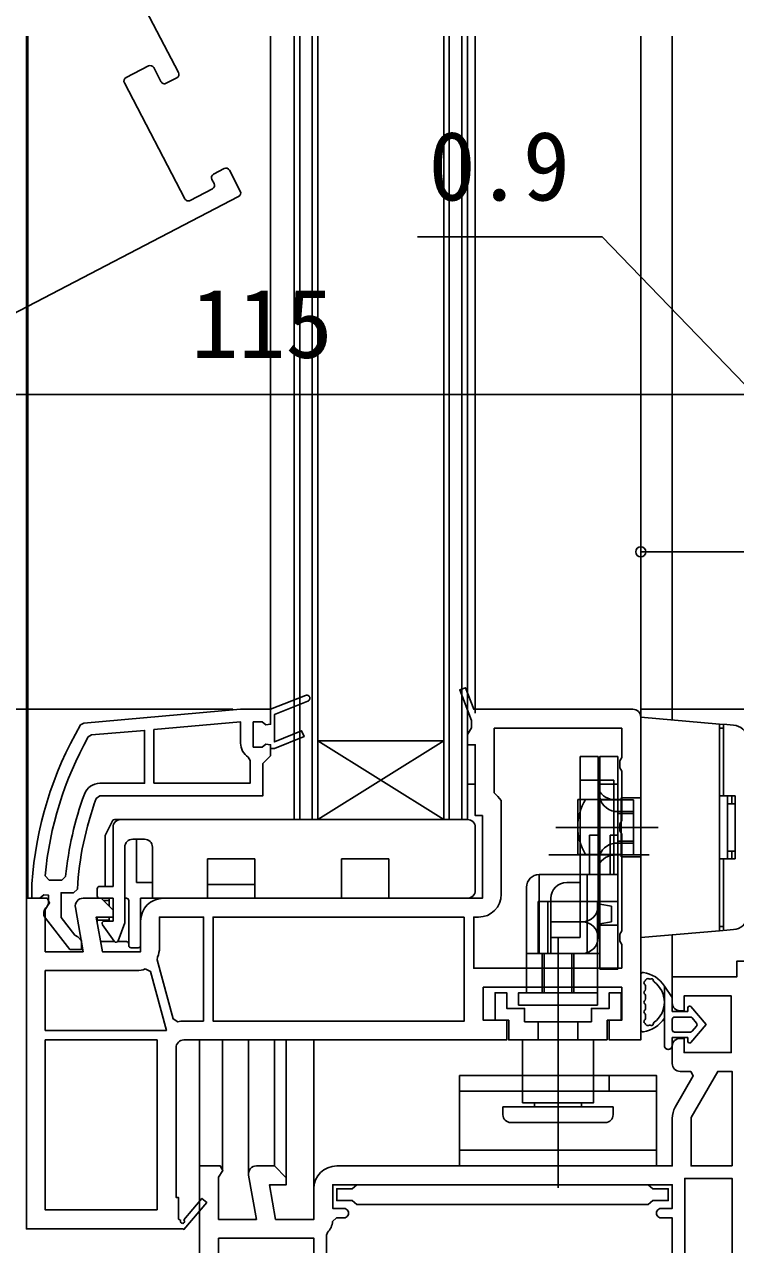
# Model space of a CAD drawing. Units: millimetres, scale not verified. Extents: x -525 to 525, y -785 to 780.
# Drawn here: x -339.2 to -249, y 56.1 to 211.1 of the extents above; entities that cross this region are included whole.
import ezdxf
from ezdxf.enums import TextEntityAlignment as Align

# ---------------------------------------------------------------- set-up
doc = ezdxf.new("R2010")
doc.units = ezdxf.units.MM
doc.header["$LTSCALE"] = 4
for name, color, linetype in [('0-3_YKK_11', 7, 'Continuous'), ('0-5_YKK_12', 2, 'Continuous'), ('0-6_YKK_13', 4, 'Continuous'), ('0-8_YKK_D', 6, 'Continuous')]:
    doc.layers.add(name, color=color, linetype=linetype)
doc.styles.add('ＭＳ ゴシック', font='')
doc.styles.get('ＭＳ ゴシック').set_extended_font_data('MS Gothic')

msp = doc.modelspace()

# ---------------------------------------------------------------- linework, layer by layer
at = {"layer": '0-3_YKK_11'}
for p, q in [((-331.146, 120.551), (-330.753, 120.805)), ((-330.131, 112.742), (-329.661, 113.069)), ((-319, 84.469), (-316.5, 84.469)), ((-257, 81.269), (-257, 79.069))]:
    msp.add_line(p, q, dxfattribs=at)
for points in [[(-303.252, 125.098), (-307.5, 123.407), (-307.5, 119.933), (-304.051, 121.34), (-303.749, 120.599), (-307.5, 119.069), (-308, 119.069), (-308, 119.569), (-308.59, 119.644), (-309.075, 119.269), (-310.2, 119.269), (-310.2, 122.469), (-309.075, 122.469), (-308.59, 122.094), (-308, 122.169), (-308, 124.069), (-303.548, 125.841), (-308, 124.069), (-311.8, 124.069), (-331.727, 122.326), (-332.115, 122.08)], [(-262, 124.069), (-282.189, 124.069), (-283.226, 126.811), (-283.974, 126.528), (-282.5, 122.63), (-282.5, 121.735), (-282.75, 121.302), (-283, 120.869), (-283, 119.569), (-282, 119.569), (-282, 110.569), (-281.1, 110.569), (-281.1, 100.069), (-321.6, 100.069)], [(-329.661, 113.069), (-309, 113.069), (-309, 117.169), (-308.5, 117.669), (-308, 118.169), (-308, 119.069), (-307.5, 119.069), (-303.749, 120.599), (-304.051, 121.34), (-307.5, 119.933), (-307.5, 123.407), (-303.252, 125.098)], [(-311.8, 119.769), (-311.8, 122.463), (-322.8, 121.501), (-322.8, 114.669)], [(-319, 82.069), (-278, 82.069), (-278, 84.569), (-281, 84.569), (-281, 88.769), (-263.4, 88.769), (-263.4, 84.569), (-265, 84.569), (-265, 82.069), (-261, 82.069), (-261, 123.069)], [(-330.753, 120.805), (-324, 121.396), (-324, 114.669), (-329.661, 114.669)], [(-278.7, 100.569), (-278.7, 112.474), (-279.15, 112.972), (-279.6, 113.469), (-279.6, 121.669), (-263.4, 121.669), (-263.4, 117.935), (-263.65, 117.502), (-263.65, 116.636), (-263.4, 116.203), (-263.4, 109.935), (-263.65, 109.502), (-263.65, 108.636), (-263.4, 108.203), (-263.4, 95.935), (-263.65, 95.502), (-263.65, 94.636), (-263.4, 94.203), (-263.4, 91.169)], [(-322.8, 114.669), (-310.6, 114.669), (-310.6, 117.578), (-310.831, 118)], [(-334.013, 102.822), (-334.51, 102.369), (-336.117, 102.369), (-336.615, 102.915)], [(-338.299, 101.917), (-338.3, 101.884), (-338.3, 100.069), (-337.294, 100.069), (-336.798, 100.507), (-336.2, 100.469), (-336.2, 99.369), (-336.4, 98.969)], [(-336.587, 97.552), (-333.475, 93.569), (-332, 93.569), (-332, 94.67), (-332.475, 95.17), (-332.845, 95.361), (-334.6, 97.608), (-334.6, 100.769), (-333.029, 100.769), (-332.53, 101.24)], [(-339, 100.069), (-339, 58.069), (-319.134, 58.069), (-319, 57.992), (-316.095, 61.41), (-316.705, 61.928), (-319.016, 59.209)], [(-332.785, 98.896), (-331.793, 93.269), (-336.6, 93.269), (-336.6, 98.626), (-336.058, 99.493), (-336.377, 100.069), (-339, 100.069)], [(-324.5, 97.169), (-324.5, 93.269), (-329.356, 93.269), (-330.132, 97.669), (-328, 97.669), (-328, 98.569), (-329.5, 100.069), (-331.8, 100.069)], [(-316.5, 84.469), (-316.5, 97.669), (-322.1, 97.669), (-322.1, 93.769)], [(-263.4, 91.169), (-282.2, 91.169), (-282.2, 97.669), (-281.6, 97.669)], [(-361, 36.069), (-300.4, 36.069), (-300.4, 8.069), (-297, 8.069), (-297, 9.969), (-297.5, 10.469), (-298, 10.969), (-298, 36.069), (-247, 36.069), (-247, 37.569), (-234.5, 37.569), (-234.5, 36.069), (-232, 36.069), (-232, 40.069), (-247, 40.069), (-247, 92.069), (-248.8, 92.069), (-248.8, 90.069), (-257, 90.069), (-257, 86.769)], [(-322.356, 92.578), (-322.383, 92.243), (-320.372, 84.737), (-319.775, 84.38)], [(-336.6, 83.269), (-321.221, 83.269), (-323.226, 90.753), (-323.899, 91.086)], [(-325, 90.869), (-336.6, 90.869), (-336.6, 83.269)], [(-256, 85.769), (-255.5, 85.769), (-255.5, 87.669), (-249.5, 87.669), (-249.5, 80.469), (-255.5, 80.469), (-255.5, 82.269), (-256, 82.269)], [(-319.394, 59.143), (-319.7, 59.32), (-319.7, 62.069), (-320, 62.069), (-320, 81.069)], [(-256, 78.069), (-254.655, 78.069), (-254.327, 77.502), (-256.611, 73.546)], [(-257, 72.096), (-257, 66.069), (-299.6, 66.069)], [(-310.785, 64.896), (-309.793, 59.269), (-314.6, 59.269), (-314.6, 64.626), (-314.058, 65.493), (-314.377, 66.069), (-317, 66.069), (-317, 50.428), (-361.052, 48.119)], [(-302.5, 63.169), (-302.5, 59.269), (-307.356, 59.269), (-308.132, 63.669), (-306, 63.669), (-306, 64.569), (-307.5, 66.069), (-309.8, 66.069)], [(-298.7, 60.669), (-300.1, 60.669), (-300.1, 63.669), (-257, 63.669), (-257, 60.669), (-258.4, 60.669)], [(-300.113, 59.021), (-299.616, 59.469), (-298.7, 59.469)], [(-258.4, 59.469), (-257, 59.469), (-257, 38.469)], [(-257, 38.469), (-300.9, 38.469), (-300.9, 57.269), (-300.762, 57.614)], [(-302.5, 38.469), (-302.5, 56.869), (-314.6, 56.869), (-314.6, 51.303)]]:
    msp.add_lwpolyline(points, dxfattribs=at)
for points in [[(-283.4, 97.669), (-315.3, 97.669), (-315.3, 84.469), (-283.4, 84.469)], [(-322.4, 60.469), (-322.4, 82.069), (-336.6, 82.069), (-336.6, 60.469)], [(-249.4, 66.069), (-249.4, 78.069), (-251.229, 78.069), (-254.6, 72.23), (-254.6, 66.069)], [(-260.037, 63.669), (-297.054, 63.669), (-297.35, 63.419), (-297.646, 63.169), (-299.596, 63.169), (-299.596, 61.669), (-297.646, 61.669), (-297.35, 61.419), (-297.054, 61.169), (-260.037, 61.169), (-259.742, 61.419), (-259.446, 61.669), (-257.496, 61.669), (-257.496, 63.169), (-259.446, 63.169), (-259.742, 63.419)], [(-249.4, 38.469), (-249.4, 64.469), (-255.4, 64.469), (-255.4, 38.469)]]:
    msp.add_lwpolyline(points, close=True, dxfattribs=at)
for centre, radius, start, end in [((-303.4, 125.469), 0.4, 291.69939, 111.69941), ((-303.4, 125.469), 0.4, 291.69939, 111.69941), ((-262, 123.069), 1, 0.00001, 89.99999), ((-292.4, 98.869), 46, 149.69629, 176.20063), ((-292.4, 98.869), 44.4, 150.76927, 174.77219), ((-309.7, 119.769), 2.1, 180.00001, 237.42104), ((-292.4, 98.869), 41.8, 159.8128, 174.57386), ((-329.661, 112.569), 2.1, 90, 159.81284), ((-292.4, 98.869), 40.2, 159.81283, 176.6194), ((-331.8, 99.069), 1, 90.00002, 190.00001), ((-321.6, 97.169), 2.9, 90.00001, 179.99999), ((-281.6, 100.569), 2.9, 270.00001, 359.99999), ((-335.8, 98.169), 1, 126.86989, 218.08672), ((-325, 93.769), 2.9, 335.74737, 0.00004), ((-325, 93.769), 2.9, 270.00001, 292.31385), ((-256, 86.769), 1, 180.00001, 269.99999), ((-319, 81.069), 3.4, 90.00002, 103.17387), ((-256, 81.269), 1, 90.00001, 179.99999), ((-319, 81.069), 1, 90.00001, 179.99999), ((-256, 79.069), 1, 180.00001, 269.99999), ((-254.1, 72.096), 2.9, 150.00001, 180.00002), ((-309.8, 65.069), 1, 90, 189.99998), ((-299.6, 63.169), 2.9, 90.00001, 179.99999), ((-298.7, 60.069), 0.6, 269.99999, 90.00001), ((-258.4, 60.069), 0.6, 89.99999, 270.00001), ((-319.178, 59.018), 0.25, 150, 49.64299), ((-302.5, 59.269), 2.4, 316.39716, 354.0622)]:
    msp.add_arc(centre, radius, start, end, dxfattribs=at)
at = {"layer": '0-5_YKK_12'}
for p, q in [((-338.392, 240.886), (-319.691, 204.962)), ((-339, 209.569), (-339, 99.569)), ((-338.801, 100.069), (-338.8, 209.569)), ((-308, 209.569), (-308, 124.069)), ((-305, 110.069), (-305, 209.569)), ((-304.3, 209.569), (-304.3, 110.069)), ((-302.7, 110.069), (-302.7, 209.569)), ((-302, 209.569), (-302, 110.069)), ((-286, 110.069), (-286, 209.569)), ((-285.3, 209.569), (-285.3, 110.069)), ((-283.7, 110.069), (-283.7, 209.569)), ((-283, 209.569), (-283, 110.069)), ((-282, 209.569), (-282, 123.569)), ((-261, 123.069), (-261, 209.569)), ((-257, 122.719), (-257, 209.569)), ((-323.507, 205.794), (-326.345, 204.317)), ((-321.909, 203.808), (-322.832, 205.582)), ((-326.558, 203.642), (-318.893, 188.918)), ((-319.904, 204.288), (-321.234, 203.595)), ((-315.232, 192.064), (-313.901, 192.756)), ((-313.227, 192.544), (-311.841, 189.883)), ((-315.167, 190.857), (-315.444, 191.389)), ((-312.054, 189.208), (-347.978, 170.508)), ((-318.218, 188.705), (-315.38, 190.183)), ((-286, 110.069), (-302, 120.069)), ((-283, 110.069), (-305, 110.069)), ((-257, 89.569), (-257, 95.419)), ((-317, 65.569), (-317, 82.069)), ((-314.1, 65.569), (-314.1, 82.069)), ((-310.8, 65.069), (-310.8, 82.069)), ((-307.5, 66.024), (-307.5, 82.069)), ((-306, 64.362), (-306, 82.069)), ((-302.5, 63.169), (-302.5, 82.069)), ((-271.5, 63.275), (-271.5, 70.863))]:
    msp.add_line(p, q, dxfattribs=at)
msp.add_lwpolyline([(-302, 110.069), (-286, 120.069), (-302, 120.069)], dxfattribs=at)
for centre, start, end in [((-323.276, 205.351), 27.5, 117.5), ((-320.135, 204.731), 297.5, 27.5), ((-326.114, 203.873), 117.5, 207.5), ((-321.465, 204.038), 207.5, 297.5), ((-313.67, 192.313), 27.5, 117.5), ((-315.001, 191.62), 117.5, 207.5), ((-315.611, 190.626), 297.5, 27.5), ((-312.285, 189.652), 297.5, 27.5), ((-318.449, 189.149), 207.5, 297.5)]:
    msp.add_arc(centre, 0.5, start, end, dxfattribs=at)
at = {"layer": '0-6_YKK_13'}
for p, q in [((-261, 122.073), (-261, 123.069)), ((-261, 96.065), (-261, 122.073)), ((-251, 122.194), (-250.58, 122.158)), ((-251, 121.669), (-250.5, 121.669)), ((-251, 96.94), (-251, 121.198)), ((-250.5, 122.169), (-249.209, 122.056)), ((-250.5, 121.173), (-250.5, 122.167)), ((-250.5, 121.173), (-250.5, 121.17)), ((-250.5, 121.17), (-250.5, 113.069)), ((-268.7, 118.069), (-268.7, 103.069)), ((-266.4, 118.069), (-268.7, 118.069)), ((-266.4, 108.069), (-266.4, 118.069)), ((-263.9, 91.069), (-263.9, 118.069)), ((-268.7, 115.069), (-266.4, 115.069)), ((-266.4, 115.069), (-266.2, 115.069)), ((-266.2, 115.069), (-264.4, 115.069)), ((-264.4, 115.069), (-264.4, 103.069)), ((-263.9, 114.569), (-266.2, 114.569)), ((-269, 105.629), (-269, 112.629)), ((-263.5, 112.629), (-269, 112.629)), ((-266.4, 112.569), (-264.4, 112.569)), ((-263.9, 112.569), (-266.2, 112.569)), ((-261.9, 112.569), (-263.9, 112.569)), ((-261, 112.819), (-263.5, 112.819)), ((-263.5, 112.819), (-263.5, 105.319)), ((-261.9, 105.569), (-261.9, 112.569)), ((-250.5, 113.069), (-251, 113.069)), ((-249, 113.069), (-250.5, 113.069)), ((-250, 113.069), (-250, 105.069)), ((-249, 112.069), (-250, 112.069)), ((-249.44, 113.069), (-249.44, 112.069)), ((-249, 113.069), (-249, 105.069)), ((-327, 110.069), (-327.815, 110.069)), ((-283, 110.069), (-327, 110.069)), ((-261.9, 111.069), (-263.9, 111.069)), ((-261.9, 110.819), (-263.9, 110.819)), ((-328.083, 109.903), (-328.968, 108.133)), ((-328, 109.069), (-328, 101.569)), ((-282, 109.069), (-282, 101.069)), ((-258.766, 109.069), (-271.781, 109.069)), ((-329, 107.998), (-329, 101.569)), ((-325.5, 107.569), (-324, 107.569)), ((-325, 102.069), (-325, 107.569)), ((-267.5, 103.069), (-267.5, 108.069)), ((-266.2, 108.069), (-267.5, 108.069)), ((-266.4, 95.069), (-266.4, 108.069)), ((-264.9, 108.069), (-263.9, 108.069)), ((-264.9, 108.069), (-264.9, 103.069)), ((-261.9, 107.319), (-263.9, 107.319)), ((-261.9, 107.069), (-263.9, 107.069)), ((-326.5, 97.041), (-326.5, 106.569)), ((-323, 106.569), (-323, 100.069)), ((-259.923, 105.569), (-272.648, 105.569)), ((-263.5, 105.629), (-269, 105.629)), ((-261.9, 105.569), (-263.9, 105.569)), ((-250, 106.069), (-249, 106.069)), ((-249.44, 106.069), (-249.44, 105.069)), ((-310, 105.069), (-316, 105.069)), ((-310, 100.069), (-310, 105.069)), ((-293, 105.069), (-299, 105.069)), ((-293, 100.069), (-293, 105.069)), ((-263.5, 105.319), (-261, 105.319)), ((-250.5, 105.069), (-251, 105.069)), ((-250.5, 105.069), (-249, 105.069)), ((-250.5, 105.069), (-250.5, 96.969)), ((-273.9, 103.069), (-273.9, 93.069)), ((-266.4, 103.069), (-268.7, 103.069)), ((-268.7, 103.069), (-268.7, 102.069)), ((-267.8, 103.069), (-267.8, 93.069)), ((-266.2, 103.069), (-267.5, 103.069)), ((-266.2, 103.069), (-266.4, 103.069)), ((-264.4, 103.069), (-266.2, 103.069)), ((-266.2, 93.069), (-266.2, 103.069)), ((-264.9, 103.069), (-263.9, 103.069)), ((-330, 101.269), (-330, 100.369)), ((-328, 101.569), (-329.7, 101.569)), ((-325, 102.069), (-323, 102.069)), ((-316, 101.819), (-310, 101.819)), ((-275.5, 93.069), (-275.5, 101.469)), ((-270.4, 102.069), (-268.7, 102.069)), ((-268.7, 102.069), (-268.7, 95.069)), ((-329.7, 100.069), (-328, 100.069)), ((-328.5, 99.769), (-329.2, 99.769)), ((-328.5, 99.769), (-328.5, 100.069)), ((-328.5, 99.069), (-328.5, 99.769)), ((-328, 100.069), (-328, 97.169)), ((-326.3, 100.069), (-326.5, 100.069)), ((-326, 94.069), (-326, 99.769)), ((-323, 100.069), (-324.5, 100.069)), ((-324.5, 100.069), (-324.5, 94.069)), ((-323, 100.069), (-317, 100.069)), ((-309, 100.069), (-310, 100.069)), ((-309, 100.069), (-300, 100.069)), ((-292, 100.069), (-293, 100.069)), ((-292, 100.069), (-283, 100.069)), ((-274, 99.669), (-274, 93.069)), ((-263.9, 99.669), (-274, 99.669)), ((-272.8, 99.669), (-272.8, 93.069)), ((-272.4, 100.069), (-272.4, 93.069)), ((-266.5, 96.669), (-266.5, 99.669)), ((-264.7, 99.069), (-266.2, 99.319)), ((-263.9, 99.669), (-263.9, 96.669)), ((-328.5, 97.269), (-328.5, 97.669)), ((-264.7, 97.069), (-264.7, 99.069)), ((-330, 97.269), (-330, 97.638)), ((-330, 97.269), (-330, 96.923)), ((-328.5, 97.269), (-330, 97.269)), ((-329.346, 96.697), (-327.874, 94.595)), ((-328, 97.169), (-329.1, 97.169)), ((-327.346, 94.664), (-326.518, 96.938)), ((-272.4, 97.069), (-268.4, 97.069)), ((-266.5, 96.669), (-263.9, 96.669)), ((-266.5, 93.069), (-266.5, 96.669)), ((-264.7, 97.069), (-266.2, 96.819)), ((-251, 96.94), (-251, 95.944)), ((-250.5, 96.469), (-251, 96.469)), ((-250.5, 96.969), (-250.5, 96.965)), ((-250.5, 95.971), (-250.5, 96.965)), ((-327.854, 94.569), (-329.585, 94.569)), ((-326.3, 94.569), (-327.402, 94.569)), ((-272.4, 95.069), (-268.7, 95.069)), ((-271.5, 84.847), (-271.5, 95.156)), ((-250.58, 95.981), (-251, 95.944)), ((-249.209, 96.082), (-250.5, 95.969)), ((-324.8, 93.769), (-325.7, 93.769)), ((-275.5, 93.069), (-274, 93.069)), ((-275.5, 93.069), (-275.5, 88.069)), ((-275.5, 93.069), (-266.2, 93.069)), ((-274, 93.069), (-269.5, 93.069)), ((-273.5, 93.069), (-273.5, 88.069)), ((-273.25, 93.069), (-273.25, 88.069)), ((-272.4, 93.069), (-268.4, 93.069)), ((-269.75, 93.069), (-269.75, 88.069)), ((-269.5, 93.069), (-269.5, 88.069)), ((-266.5, 88.069), (-266.5, 93.069)), ((-266.2, 91.069), (-263.9, 91.069)), ((-261, 90.333), (-261, 83.405)), ((-271.5, 67.56), (-271.5, 89.56)), ((-260.4, 88.933), (-260.4, 88.501)), ((-258, 81.368), (-258, 88.919)), ((-266.5, 88.069), (-266.5, 86.469)), ((-260.4, 87.701), (-260.4, 87.269)), ((-257, 87.469), (-257, 85.669)), ((-257, 87.469), (-257, 85.669)), ((-266.5, 86.469), (-276.5, 86.469)), ((-260.4, 86.469), (-260.4, 86.037)), ((-257, 85.669), (-255, 85.669)), ((-255, 85.669), (-257, 85.669)), ((-255, 85.669), (-255, 86.167)), ((-255, 86.167), (-255, 85.669)), ((-254.644, 86.298), (-252.7, 84.019)), ((-252.7, 84.019), (-254.644, 86.298)), ((-274, 82.069), (-274, 84.369)), ((-269, 82.069), (-269, 84.369)), ((-260.4, 85.237), (-260.4, 84.805)), ((-257, 84.669), (-257, 83.369)), ((-257, 84.669), (-257, 83.369)), ((-254.7, 84.969), (-256.7, 84.969)), ((-254.7, 84.969), (-256.7, 84.969)), ((-252.7, 84.019), (-254.644, 81.74)), ((-252.7, 84.019), (-254.644, 81.74)), ((-253.918, 84.214), (-254.472, 84.864)), ((-253.918, 84.214), (-254.472, 84.864)), ((-254.472, 83.175), (-253.918, 83.825)), ((-253.918, 83.825), (-254.472, 83.175)), ((-257, 82.369), (-257, 81.369)), ((-255, 82.369), (-257, 82.369)), ((-257, 82.369), (-257, 81.369)), ((-255, 82.369), (-257, 82.369)), ((-256.7, 83.069), (-254.7, 83.069)), ((-256.7, 83.069), (-254.7, 83.069)), ((-255, 81.871), (-255, 82.369)), ((-255, 82.369), (-255, 81.871)), ((-276, 74.069), (-276, 82.069)), ((-284, 66.069), (-284, 77.569)), ((-276, 77.569), (-276, 75.569)), ((-265, 77.569), (-265, 75.569)), ((-259, 75.569), (-284, 75.569)), ((-278.5, 73.569), (-264.5, 73.569)), ((-278.5, 73.569), (-264.5, 73.569)), ((-278.5, 72.569), (-278.5, 73.569)), ((-274.5, 73.569), (-274.5, 74.069)), ((-268.5, 73.569), (-268.5, 74.069)), ((-264.5, 72.569), (-264.5, 73.569)), ((-277.5, 71.569), (-265.5, 71.569)), ((-284, 68.069), (-259, 68.069)), ((-284, 66.069), (-259, 66.069))]:
    msp.add_line(p, q, dxfattribs=at)
for points in [[(-261, 123.069), (-251, 122.194), (-251, 121.198)], [(-263.9, 118.069), (-266.2, 118.069), (-266.2, 91.069)], [(-316, 105.069), (-316, 100.069), (-317, 100.069)], [(-299, 105.069), (-299, 100.069), (-300, 100.069)], [(-266.2, 93.069), (-266.2, 103.069), (-273.9, 103.069)], [(-251, 95.944), (-261, 95.069), (-261, 96.065)], [(-258, 88.919), (-257, 87.469), (-258, 88.919)], [(-266.5, 88.069), (-276.5, 88.069), (-276.5, 86.469)], [(-276, 74.069), (-267, 74.069), (-267, 82.069)], [(-259, 66.069), (-259, 77.569), (-284, 77.569)]]:
    msp.add_lwpolyline(points, dxfattribs=at)
for points in [[(-283, 119.569), (-282, 119.569), (-282, 114.569), (-283, 114.569)], [(-265.25, 82.069), (-277.75, 82.069), (-277.75, 84.569), (-279.5, 84.569), (-279.5, 88.069), (-278, 88.069), (-278, 86.069), (-275.75, 86.069), (-275.75, 84.369), (-267.25, 84.369), (-267.25, 86.069), (-265, 86.069), (-265, 88.069), (-263.5, 88.069), (-263.5, 84.569), (-265.25, 84.569)]]:
    msp.add_lwpolyline(points, close=True, dxfattribs=at)
for centre, radius, start, end in [((-249.382, 120.061), 2.003, 11.41045, 85.02987), ((-264.188, 115.053), 2.5, 216.39569, 276.60718), ((-262.375, 109.129), 6.625, 148.10921, 211.89079), ((-263.967, 113.368), 2.3, 193.81056, 271.65663), ((-327.815, 109.769), 0.3, 90, 153.43495), ((-327, 109.069), 1, 90, 180), ((-283, 109.069), 1, 0, 90), ((-328.7, 107.998), 0.3, 153.43495, 180), ((-325.5, 106.569), 1, 90, 180), ((-324, 106.569), 1, 0, 90), ((-264.042, 104.774), 2.3, 86.46057, 159.76212), ((-264.188, 103.086), 2.5, 83.39282, 143.60431), ((-273.9, 101.469), 1.6, 90, 180), ((-329.7, 101.269), 0.3, 90, 180), ((-283, 101.069), 1, 270, 0), ((-270.4, 100.069), 2, 90, 180), ((-329.7, 100.369), 0.3, 180, 270), ((-326.3, 99.769), 0.3, 0, 90), ((-268.4, 99.069), 2, 270, 0), ((-249.382, 98.077), 2.003, 274.97329, 348.58639), ((-329.1, 96.869), 0.3, 90, 215), ((-326.8, 97.041), 0.3, 340, 0), ((-268.4, 95.069), 2, 0, 90), ((-327.628, 94.767), 0.3, 215, 340), ((-326.3, 94.269), 0.3, 0, 90), ((-268.4, 95.069), 2, 270, 0), ((-325.7, 94.069), 0.3, 180, 270), ((-324.8, 94.069), 0.3, 270, 0), ((-260.7, 90.333), 0.3, 81.79391, 180), ((-261.2, 86.869), 3.8, 32.63687, 81.79391), ((-260.4, 89.333), 0.2, 121.83486, 233.1301), ((-260.7, 88.933), 0.3, 0, 53.1301), ((-260.7, 88.501), 0.3, 306.8699, 0), ((-260.664, 89.758), 0.3, 301.83486, 339.97791), ((-260.1, 89.553), 0.3, 67.71823, 159.97791), ((-261.2, 86.869), 3.2, 66.85224, 67.71823), ((-259.824, 90.087), 0.3, 246.85224, 296.63299), ((-259.6, 89.641), 0.2, 3.36701, 116.63299), ((-259.101, 89.67), 0.3, 183.36701, 233.14776), ((-261.2, 86.869), 3.2, 306.85224, 53.14776), ((-260.4, 88.101), 0.2, 126.8699, 233.1301), ((-260.4, 86.869), 0.2, 126.8699, 233.1301), ((-260.7, 87.701), 0.3, 0, 53.1301), ((-260.7, 87.269), 0.3, 306.8699, 0), ((-260.4, 85.637), 0.2, 126.8699, 233.1301), ((-260.7, 86.469), 0.3, 0, 53.1301), ((-260.7, 86.037), 0.3, 306.8699, 0), ((-260.7, 85.237), 0.3, 0, 53.1301), ((-254.798, 86.167), 0.202, 40.46378, 179.99997), ((-254.798, 86.167), 0.202, 40.46381, 180), ((-261.2, 86.869), 3.8, 278.20609, 327.36313), ((-260.4, 84.405), 0.2, 126.8699, 238.16514), ((-260.7, 84.805), 0.3, 306.8699, 0), ((-260.664, 83.98), 0.3, 20.02209, 58.16514), ((-260.1, 84.186), 0.3, 200.02209, 292.28177), ((-261.2, 86.869), 3.2, 292.28177, 293.14776), ((-259.824, 83.651), 0.3, 63.36701, 113.14776), ((-259.6, 84.098), 0.2, 243.36701, 356.63299), ((-259.101, 84.069), 0.3, 126.85224, 176.63299), ((-256.7, 84.669), 0.3, 90, 180), ((-256.7, 84.669), 0.3, 90, 180), ((-254.7, 84.669), 0.3, 40.46381, 90), ((-254.7, 84.669), 0.3, 40.46381, 90), ((-254.146, 84.019), 0.3, 319.53619, 40.46381), ((-254.146, 84.019), 0.3, 319.53619, 40.46381), ((-260.7, 83.405), 0.3, 180, 278.20609), ((-256.7, 83.369), 0.3, 180, 270), ((-256.7, 83.369), 0.3, 180, 270), ((-254.7, 83.369), 0.3, 270, 319.53619), ((-254.7, 83.369), 0.3, 270, 319.53619), ((-257.5, 81.369), 0.5, 179.88541, 0), ((-257.5, 81.368), 0.5, 180.11462, 359.88538), ((-257.5, 81.369), 0.5, 359.88533, 359.99998), ((-254.798, 81.871), 0.202, 180, 319.53619), ((-254.798, 81.871), 0.202, 180, 319.53619), ((-277.5, 72.569), 1, 180, 270), ((-265.5, 72.569), 1, 270, 0)]:
    msp.add_arc(centre, radius, start, end, dxfattribs=at)
at = {"layer": '0-8_YKK_D'}
for p, q in [((-362, 164.069), (-247, 164.069)), ((-247, 164.069), (-249.55, 164.069)), ((-261, 144.069), (-208, 144.069)), ((-312.778, 124.069), (-383, 124.069)), ((-261, 124.069), (-87, 124.069))]:
    msp.add_line(p, q, dxfattribs=at)
msp.add_lwpolyline([(-246.55, 164.069), (-265.891, 184.069), (-289.323, 184.069)], dxfattribs=at)
msp.add_circle((-261, 144.069), 0.637, dxfattribs=at)

# ---------------------------------------------------------------- texts
at = {"layer": '0-8_YKK_D', "style": 'ＭＳ ゴシック'}
for s, p in [('0.9', (-287.936, 186.069)), ('115', (-318.068, 166.069))]:
    msp.add_text(s, height=8.798, dxfattribs=at).set_placement(p, align=Align.BOTTOM_LEFT)

doc.saveas('drawing.dxf')
